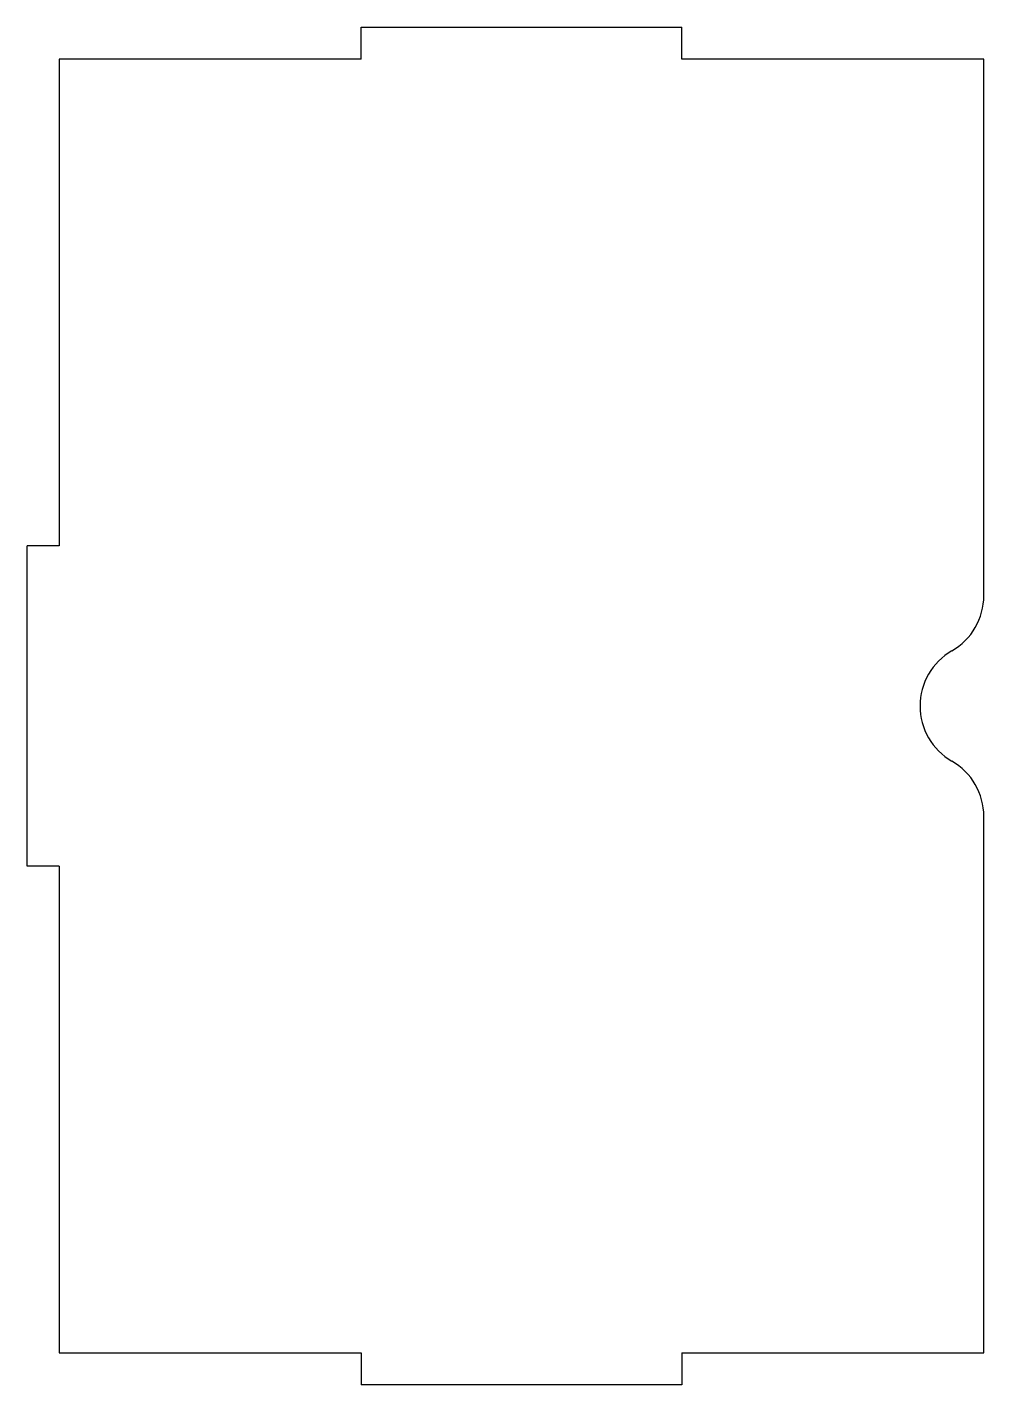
# Model space of a CAD drawing. Header units: millimetres. Extents: x 383 to 533, y 210 to 423.
import ezdxf

# ---------------------------------------------------------------- set-up
doc = ezdxf.new("R2010")
doc.units = ezdxf.units.MM
doc.layers.add('Shape2DView005', color=7, linetype='CONTINUOUS')

msp = doc.modelspace()

# ---------------------------------------------------------------- linework, layer by layer
at = {"layer": 'Shape2DView005'}
for p, q in [((435.35, 418), (435.35, 423)), ((435.35, 423), (485.65, 423)), ((485.65, 418), (485.65, 423)), ((388, 418), (388, 341.65)), ((435.35, 418), (388, 418)), ((533, 418), (485.65, 418)), ((533, 333.82), (533, 418)), ((383, 291.35), (383, 341.65)), ((388, 341.65), (383, 341.65)), ((533, 215), (533, 299.18)), ((388, 291.35), (383, 291.35)), ((388, 291.35), (388, 215)), ((388, 215), (435.35, 215)), ((435.35, 215), (435.35, 210)), ((485.65, 215), (533, 215)), ((485.65, 215), (485.65, 210)), ((485.65, 210), (435.35, 210))]:
    msp.add_line(p, q, dxfattribs=at)
for centre, start, end in [((523, 333.82), -60, 0), ((533, 316.5), 120, 180), ((533, 316.5), 180, -120), ((523, 299.18), 0, 60)]:
    msp.add_arc(centre, 10, start, end, dxfattribs=at)

doc.saveas('drawing.dxf')
